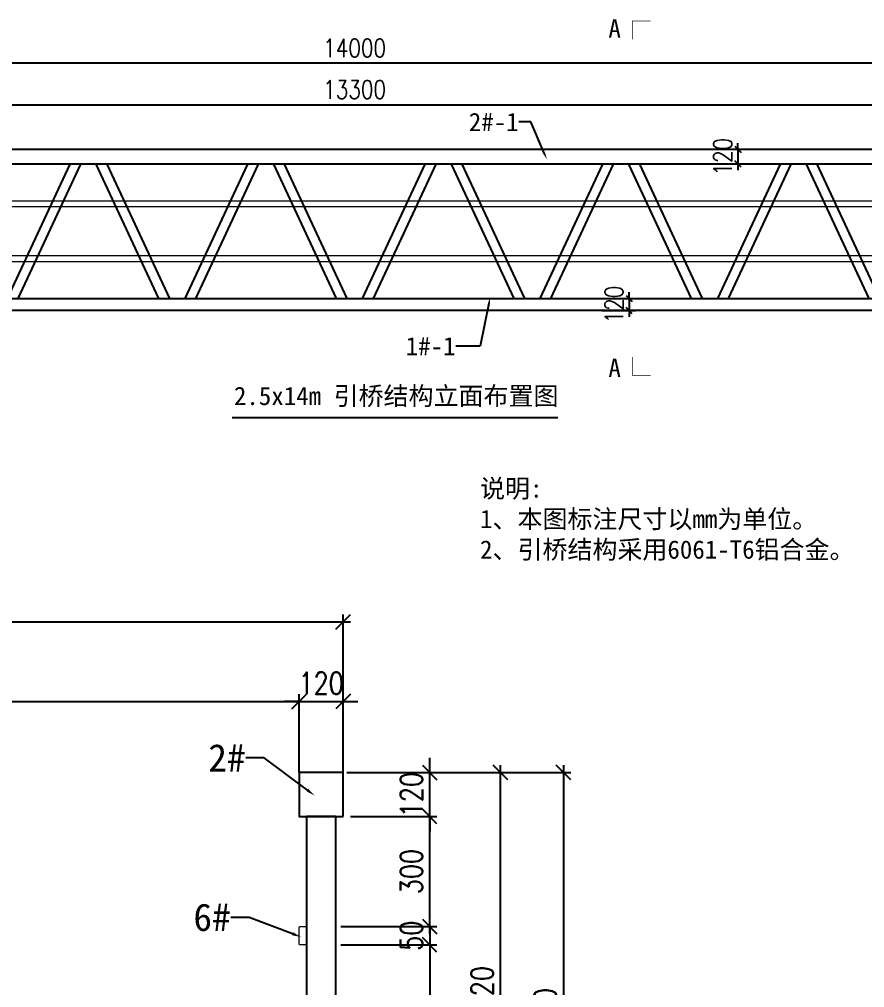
# Model space of a CAD drawing. Extents: x 8238 to 123366, y -35216 to 128109.
# Drawn here: x 44732 to 51654, y 40131 to 48056 of the extents above; entities that cross this region are included whole.
import ezdxf
from ezdxf import colors
from ezdxf.entities.mleader import LeaderData, LeaderLine
from ezdxf.math import Vec2, Vec3

# ---------------------------------------------------------------- set-up
doc = ezdxf.new("R2010")
doc.units = 0
doc.header["$LTSCALE"] = 1000
doc.header["$MEASUREMENT"] = 0
doc.layers.add('型材', color=7, linetype='Continuous', lineweight=15)
for name, color, linetype in [('打印图框', 255, 'Continuous'), ('文字', 7, 'Continuous'), ('标注', 9, 'Continuous'), ('连接端梁', 130, 'Continuous'), ('铝横梁', 220, 'Continuous'), ('铝通', 4, 'Continuous')]:
    doc.layers.add(name, color=color, linetype=linetype)
doc.styles.add('Arial', font='')
doc.styles.add('HZTXT', font='txtw.shx', dxfattribs={"width": 0.8, "bigfont": 'hztxtw.shx'})
doc.styles.get('Arial').set_extended_font_data('STXihei')
doc.dimstyles.new('DIM-40-SC0.5', dxfattribs={"dimscale": 40, "dimtxt": 3, "dimasz": 2, "dimexe": 1, "dimexo": 1, "dimgap": 1, "dimtad": 1, "dimdec": 1, "dimlfac": 0.5, "dimdsep": 46, "dimtxsty": 'HZTXT', "dimblk": 'OBLIQUE', "dimcen": 0, "dimdle": 1, "dimclrd": 9, "dimclre": 9, "dimclrt": 2, "dimadec": 1, "dimazin": 0, "dimtfac": 1, "dimtdec": 1, "dimtix": 1, "dimtmove": 2, "dimatfit": 3, "dimldrblk": 'OBLIQUE', "dimfxl": 10, "dimtolj": 1, "dimtzin": 0, "dimarcsym": 1})
doc.dimstyles.new('DIM-50', dxfattribs={"dimscale": 50, "dimtxt": 3, "dimasz": 1, "dimexe": 1, "dimexo": 1, "dimgap": 1, "dimtad": 1, "dimdec": 1, "dimdsep": 46, "dimtxsty": 'HZTXT', "dimblk": 'OBLIQUE', "dimblk1": 'ARCHTICK', "dimblk2": 'OBLIQUE', "dimcen": 0, "dimdle": 1, "dimclrd": 9, "dimclre": 9, "dimclrt": 2, "dimadec": 1, "dimazin": 0, "dimtfac": 1, "dimtdec": 1, "dimtix": 1, "dimtmove": 2, "dimatfit": 3, "dimldrblk": 'OBLIQUE', "dimfxl": 15, "dimtolj": 1, "dimtzin": 0, "dimarcsym": 1})

# ---------------------------------------------------------------- blocks, each defined once
blk = doc.blocks.new('_Oblique')
at = {"color": 0, "linetype": 'ByBlock', "lineweight": -2}
blk.add_line((-0.5, -0.5), (0.5, 0.5), dxfattribs=at)
blk = doc.blocks.new('*D385')
at = {"layer": 'Defpoints', "color": 0, "linetype": 'ByBlock', "transparency": 16777216}
for p in [(40477.8, 47696.3), (40477.8, 46971.8, 0), (54477.8, 46971.8, 0)]:
    blk.add_point(p, dxfattribs=at)
at = {"layer": '标注', "color": 9, "linetype": 'ByBlock', "lineweight": -2, "transparency": 16777216}
for p, q in [((40477.8, 47021.8), (40477.8, 47746.3)), ((54477.8, 47021.8), (54477.8, 47746.3)), ((54527.8, 47696.3), (40427.8, 47696.3))]:
    blk.add_line(p, q, dxfattribs=at)
at = {"layer": '标注', "color": 9, "linetype": 'ByBlock', "lineweight": -2, "transparency": 16777216, "xscale": 50, "yscale": 50, "zscale": 50, "rotation": 180}
blk.add_blockref('_Oblique', (40477.8, 47696.3), dxfattribs=at)
at = {"layer": '标注', "color": 9, "linetype": 'ByBlock', "lineweight": -2, "transparency": 16777216, "xscale": 50, "yscale": 50, "zscale": 50}
blk.add_blockref('_Oblique', (54477.8, 47696.3), dxfattribs=at)
at = {"layer": '标注', "color": 2, "linetype": 'ByBlock', "transparency": 16777216, "insert": (47477.8, 47821.3), "char_height": 150, "attachment_point": 5, "style": 'HZTXT'}
blk.add_mtext('\\A1;14000', dxfattribs=at)
blk = doc.blocks.new('_ArchTick')
at = {"color": 0, "linetype": 'ByBlock', "const_width": 0.4}
blk.add_lwpolyline([(-0.5, -0.5), (0.5, 0.5)], dxfattribs=at)
blk = doc.blocks.new('*D390')
at = {"layer": 'Defpoints', "color": 0, "linetype": 'ByBlock', "transparency": 16777216}
for p in [(49453.3, 45771.8, 0), (49453.3, 45671.8, 0), (49726.9, 45671.8)]:
    blk.add_point(p, dxfattribs=at)
at = {"layer": '标注', "color": 9, "linetype": 'ByBlock', "lineweight": -2, "transparency": 16777216}
for p, q in [((49726.9, 45771.8), (49726.9, 45821.8)), ((49503.3, 45771.8), (49776.9, 45771.8)), ((49726.9, 45771.8), (49726.9, 45671.8)), ((49503.3, 45671.8), (49776.9, 45671.8)), ((49726.9, 45671.8), (49726.9, 45621.8))]:
    blk.add_line(p, q, dxfattribs=at)
at = {"layer": '标注', "color": 9, "linetype": 'ByBlock', "lineweight": -2, "transparency": 16777216, "xscale": 50, "yscale": 50, "zscale": 50}
for p, rotation in [((49726.9, 45771.8), 270), ((49726.9, 45671.8), 90)]:
    blk.add_blockref('_Oblique', p, dxfattribs=dict(at, rotation=rotation))
at = {"layer": '标注', "color": 2, "linetype": 'ByBlock', "transparency": 16777216, "insert": (49601.9, 45721.8), "char_height": 150, "attachment_point": 5, "rotation": 90, "style": 'HZTXT'}
blk.add_mtext('\\A1;{\\Ftxtw,hztxtw|c134;120}', dxfattribs=at)
blk = doc.blocks.new('*D398')
at = {"layer": 'Defpoints', "color": 0, "linetype": 'ByBlock', "transparency": 16777216}
for p in [(50979.2, 46991.8, 0), (50617.2, 46871.8), (50979.2, 46871.8, 0)]:
    blk.add_point(p, dxfattribs=at)
at = {"layer": '标注', "color": 9, "linetype": 'ByBlock', "lineweight": -2, "transparency": 16777216}
for p, q in [((50617.2, 46991.8), (50617.2, 47041.8)), ((50929.2, 46991.8), (50567.2, 46991.8)), ((50617.2, 46991.8), (50617.2, 46871.8)), ((50929.2, 46871.8), (50567.2, 46871.8)), ((50617.2, 46871.8), (50617.2, 46821.8))]:
    blk.add_line(p, q, dxfattribs=at)
at = {"layer": '标注', "color": 9, "linetype": 'ByBlock', "lineweight": -2, "transparency": 16777216, "xscale": 50, "yscale": 50, "zscale": 50}
for p, rotation in [((50617.2, 46991.8), 270), ((50617.2, 46871.8), 90)]:
    blk.add_blockref('_Oblique', p, dxfattribs=dict(at, rotation=rotation))
at = {"layer": '标注', "color": 2, "linetype": 'ByBlock', "transparency": 16777216, "insert": (50492.2, 46931.8), "char_height": 150, "attachment_point": 5, "rotation": 90, "style": 'HZTXT'}
blk.add_mtext('\\A1;120', dxfattribs=at)
blk = doc.blocks.new('*D401')
at = {"layer": 'Defpoints', "color": 0, "linetype": 'ByBlock', "transparency": 16777216}
for p in [(54127.8, 47356.5), (40827.8, 46971.8, 0), (54127.8, 46971.8, 0)]:
    blk.add_point(p, dxfattribs=at)
at = {"layer": '标注', "color": 9, "linetype": 'ByBlock', "lineweight": -2, "transparency": 16777216}
for p, q in [((40827.8, 47021.8), (40827.8, 47406.5)), ((54127.8, 47021.8), (54127.8, 47406.5)), ((40777.8, 47356.5), (54177.8, 47356.5))]:
    blk.add_line(p, q, dxfattribs=at)
at = {"layer": '标注', "color": 9, "linetype": 'ByBlock', "lineweight": -2, "transparency": 16777216, "xscale": 50, "yscale": 50, "zscale": 50, "rotation": 180}
blk.add_blockref('_Oblique', (40827.8, 47356.5), dxfattribs=at)
at = {"layer": '标注', "color": 9, "linetype": 'ByBlock', "lineweight": -2, "transparency": 16777216, "xscale": 50, "yscale": 50, "zscale": 50}
blk.add_blockref('_Oblique', (54127.8, 47356.5), dxfattribs=at)
at = {"layer": '标注', "color": 2, "linetype": 'ByBlock', "transparency": 16777216, "insert": (47477.8, 47481.5), "char_height": 150, "attachment_point": 5, "style": 'HZTXT'}
blk.add_mtext('\\A1;13300', dxfattribs=at)
blk = doc.blocks.new('*U357')
at = {"layer": '铝横梁', "color": 6}
for points in [[(-664.3, 550), (-150.8, -550)], [(-576, 550), (-62.5, -550)], [(576, 550), (62.5, -550)], [(664.3, 550), (150.8, -550)]]:
    blk.add_lwpolyline(points, dxfattribs=at)
blk = doc.blocks.new('*U358')
at = {"layer": '标注', "color": 0, "linetype": 'ByBlock', "lineweight": -2, "transparency": 16777216}
for p in [(2908, 0), (4362, 0), (5816, 0), (7270, 0), (8724, 0), (10178, 0)]:
    blk.add_blockref('*U357', p, dxfattribs=at)
blk = doc.blocks.new('*D404')
at = {"layer": 'Defpoints', "color": 0, "transparency": 16777216}
for p in [(45439.6, 43591.7), (40919.6, 43163.8), (45439.6, 43163.8)]:
    blk.add_point(p, dxfattribs=at)
at = {"layer": '标注', "color": 9, "lineweight": -2, "transparency": 16777216}
for p, q in [((40879.6, 43591.7), (45479.6, 43591.7)), ((40919.6, 43203.8), (40919.6, 43631.7)), ((45439.6, 43203.8), (45439.6, 43631.7))]:
    blk.add_line(p, q, dxfattribs=at)
at = {"layer": '标注', "color": 9, "lineweight": -2, "transparency": 16777216, "xscale": 80, "yscale": 80, "zscale": 80, "rotation": 180}
blk.add_blockref('_Oblique', (40919.6, 43591.7), dxfattribs=at)
at = {"layer": '标注', "color": 9, "lineweight": -2, "transparency": 16777216, "xscale": 80, "yscale": 80, "zscale": 80}
blk.add_blockref('_Oblique', (45439.6, 43591.7), dxfattribs=at)
at = {"layer": '标注', "color": 2, "transparency": 16777216, "insert": (43179.6, 43691.7), "char_height": 120, "attachment_point": 5, "style": 'HZTXT'}
blk.add_mtext('\\A1;2260', dxfattribs=at)
blk = doc.blocks.new('*D405')
at = {"layer": 'Defpoints', "color": 0, "transparency": 16777216}
for p in [(45679.6, 43591.7), (45439.6, 43163.8, 0), (45679.6, 43145.8)]:
    blk.add_point(p, dxfattribs=at)
at = {"layer": '标注', "color": 9, "lineweight": -2, "transparency": 16777216}
for p, q in [((45439.6, 43591.7), (45359.6, 43591.7)), ((45439.6, 43203.8), (45439.6, 43631.7)), ((45439.6, 43591.7), (45679.6, 43591.7)), ((45679.6, 43185.8), (45679.6, 43631.7)), ((45679.6, 43591.7), (45759.6, 43591.7))]:
    blk.add_line(p, q, dxfattribs=at)
at = {"layer": '标注', "color": 9, "lineweight": -2, "transparency": 16777216, "xscale": 80, "yscale": 80, "zscale": 80}
blk.add_blockref('_Oblique', (45439.6, 43591.7), dxfattribs=at)
at = {"layer": '标注', "color": 9, "lineweight": -2, "transparency": 16777216, "xscale": 80, "yscale": 80, "zscale": 80, "rotation": 180}
blk.add_blockref('_Oblique', (45679.6, 43591.7), dxfattribs=at)
at = {"layer": '标注', "color": 2, "transparency": 16777216, "insert": (45559.6, 43691.7), "char_height": 120, "attachment_point": 5, "style": 'HZTXT'}
blk.add_mtext('\\A1;120', dxfattribs=at)
blk = doc.blocks.new('*D406')
at = {"layer": 'Defpoints', "color": 0, "transparency": 16777216}
for p in [(45679.6, 44026.3), (40679.6, 43163.8), (45679.6, 43163.8)]:
    blk.add_point(p, dxfattribs=at)
at = {"layer": '标注', "color": 9, "lineweight": -2, "transparency": 16777216}
for p, q in [((40679.6, 43203.8), (40679.6, 44066.3)), ((45679.6, 43203.8), (45679.6, 44066.3)), ((40639.6, 44026.3), (45719.6, 44026.3))]:
    blk.add_line(p, q, dxfattribs=at)
at = {"layer": '标注', "color": 9, "lineweight": -2, "transparency": 16777216, "xscale": 80, "yscale": 80, "zscale": 80, "rotation": 180}
blk.add_blockref('_Oblique', (40679.6, 44026.3), dxfattribs=at)
at = {"layer": '标注', "color": 9, "lineweight": -2, "transparency": 16777216, "xscale": 80, "yscale": 80, "zscale": 80}
blk.add_blockref('_Oblique', (45679.6, 44026.3), dxfattribs=at)
at = {"layer": '标注', "color": 2, "transparency": 16777216, "insert": (43179.6, 44126.3), "char_height": 120, "attachment_point": 5, "style": 'HZTXT'}
blk.add_mtext('\\A1;2500', dxfattribs=at)
blk = doc.blocks.new('*D408')
at = {"layer": 'Defpoints', "color": 0, "transparency": 16777216}
for p in [(45659.5, 43203.8, 0), (46538.1, 43203.8), (45659.5, 40763.8)]:
    blk.add_point(p, dxfattribs=at)
at = {"layer": '标注', "color": 9, "lineweight": -2, "transparency": 16777216}
for p, q in [((46538.1, 40723.8), (46538.1, 43243.8)), ((45699.5, 43203.8), (46578.1, 43203.8)), ((45699.5, 40763.8), (46578.1, 40763.8))]:
    blk.add_line(p, q, dxfattribs=at)
at = {"layer": '标注', "color": 9, "lineweight": -2, "transparency": 16777216, "xscale": 80, "yscale": 80, "zscale": 80}
for p, rotation in [((46538.1, 43203.8), 90), ((46538.1, 40763.8), 270)]:
    blk.add_blockref('_Oblique', p, dxfattribs=dict(at, rotation=rotation))
at = {"layer": '标注', "color": 2, "transparency": 16777216, "insert": (46438.1, 41983.8), "char_height": 120, "attachment_point": 5, "rotation": 90, "style": 'HZTXT'}
blk.add_mtext('\\A1;1220', dxfattribs=at)
blk = doc.blocks.new('*D409')
at = {"layer": 'Defpoints', "color": 0, "transparency": 16777216}
for p in [(45659.5, 43203.8, 0), (45659.5, 40523.8, 0), (46883.2, 40523.8)]:
    blk.add_point(p, dxfattribs=at)
at = {"layer": '标注', "color": 9, "lineweight": -2, "transparency": 16777216}
for p, q in [((46883.2, 43243.8), (46883.2, 40483.8)), ((45699.5, 43203.8), (46923.2, 43203.8)), ((45699.5, 40523.8), (46923.2, 40523.8))]:
    blk.add_line(p, q, dxfattribs=at)
at = {"layer": '标注', "color": 9, "lineweight": -2, "transparency": 16777216, "xscale": 80, "yscale": 80, "zscale": 80}
for p, rotation in [((46883.2, 43203.8), 90), ((46883.2, 40523.8), 270)]:
    blk.add_blockref('_Oblique', p, dxfattribs=dict(at, rotation=rotation))
at = {"layer": '标注', "color": 2, "transparency": 16777216, "insert": (46783.2, 41863.8), "char_height": 120, "attachment_point": 5, "rotation": 90, "style": 'HZTXT'}
blk.add_mtext('\\A1;1340', dxfattribs=at)
blk = doc.blocks.new('*D379')
at = {"layer": 'Defpoints', "color": 0, "transparency": 16777216}
for p in [(45679.6, 43203.8, 0), (46151.9, 43203.8), (45679.6, 42963.8, 0)]:
    blk.add_point(p, dxfattribs=at)
at = {"layer": '标注', "color": 9, "lineweight": -2, "transparency": 16777216}
for p, q in [((46151.9, 43203.8), (46151.9, 43283.8)), ((45719.6, 43203.8), (46191.9, 43203.8)), ((46151.9, 42963.8), (46151.9, 43203.8)), ((45719.6, 42963.8), (46191.9, 42963.8)), ((46151.9, 42963.8), (46151.9, 42883.8))]:
    blk.add_line(p, q, dxfattribs=at)
at = {"layer": '标注', "color": 9, "lineweight": -2, "transparency": 16777216, "xscale": 80, "yscale": 80, "zscale": 80}
for p, rotation in [((46151.9, 43203.8), 270), ((46151.9, 42963.8), 90)]:
    blk.add_blockref('_Oblique', p, dxfattribs=dict(at, rotation=rotation))
at = {"layer": '标注', "color": 2, "transparency": 16777216, "insert": (46051.9, 43083.8), "char_height": 120, "attachment_point": 5, "rotation": 90, "style": 'HZTXT'}
blk.add_mtext('\\A1;120', dxfattribs=at)
blk = doc.blocks.new('*D380')
at = {"layer": 'Defpoints', "color": 0, "transparency": 16777216}
for p in [(45679.6, 42963.8), (46151.9, 42963.8), (45627.6, 42363.8)]:
    blk.add_point(p, dxfattribs=at)
at = {"layer": '标注', "color": 9, "lineweight": -2, "transparency": 16777216}
for p, q in [((45719.6, 42963.8), (46191.9, 42963.8)), ((46151.9, 42323.8), (46151.9, 43003.8)), ((45667.6, 42363.8), (46191.9, 42363.8))]:
    blk.add_line(p, q, dxfattribs=at)
at = {"layer": '标注', "color": 9, "lineweight": -2, "transparency": 16777216, "xscale": 80, "yscale": 80, "zscale": 80}
for p, rotation in [((46151.9, 42963.8), 90), ((46151.9, 42363.8), 270)]:
    blk.add_blockref('_Oblique', p, dxfattribs=dict(at, rotation=rotation))
at = {"layer": '标注', "color": 2, "transparency": 16777216, "insert": (46051.9, 42663.8), "char_height": 120, "attachment_point": 5, "rotation": 90, "style": 'HZTXT'}
blk.add_mtext('\\A1;300', dxfattribs=at)
blk = doc.blocks.new('*D382')
at = {"layer": 'Defpoints', "color": 0, "transparency": 16777216}
for p in [(45627.6, 42363.8), (45627.6, 42263.8), (46151.9, 42263.8)]:
    blk.add_point(p, dxfattribs=at)
at = {"layer": '标注', "color": 9, "lineweight": -2, "transparency": 16777216}
for p, q in [((46151.9, 42363.8), (46151.9, 42443.8)), ((45667.6, 42363.8), (46191.9, 42363.8)), ((46151.9, 42363.8), (46151.9, 42263.8)), ((45667.6, 42263.8), (46191.9, 42263.8)), ((46151.9, 42263.8), (46151.9, 42183.8))]:
    blk.add_line(p, q, dxfattribs=at)
at = {"layer": '标注', "color": 9, "lineweight": -2, "transparency": 16777216, "xscale": 80, "yscale": 80, "zscale": 80}
for p, rotation in [((46151.9, 42363.8), 270), ((46151.9, 42263.8), 90)]:
    blk.add_blockref('_Oblique', p, dxfattribs=dict(at, rotation=rotation))
at = {"layer": '标注', "color": 2, "transparency": 16777216, "insert": (46051.9, 42313.8), "char_height": 120, "attachment_point": 5, "rotation": 90, "style": 'HZTXT'}
blk.add_mtext('\\A1;50', dxfattribs=at)
blk = doc.blocks.new('*D384')
at = {"layer": 'Defpoints', "color": 0, "transparency": 16777216}
for p in [(45627.6, 42263.8), (45627.6, 41463.8, 0), (46151.9, 41463.8)]:
    blk.add_point(p, dxfattribs=at)
at = {"layer": '标注', "color": 9, "lineweight": -2, "transparency": 16777216}
for p, q in [((46151.9, 42303.8), (46151.9, 41423.8)), ((45667.6, 42263.8), (46191.9, 42263.8)), ((45667.6, 41463.8), (46191.9, 41463.8))]:
    blk.add_line(p, q, dxfattribs=at)
at = {"layer": '标注', "color": 9, "lineweight": -2, "transparency": 16777216, "xscale": 80, "yscale": 80, "zscale": 80}
for p, rotation in [((46151.9, 42263.8), 90), ((46151.9, 41463.8), 270)]:
    blk.add_blockref('_Oblique', p, dxfattribs=dict(at, rotation=rotation))
at = {"layer": '标注', "color": 2, "transparency": 16777216, "insert": (46051.9, 41863.8), "char_height": 120, "attachment_point": 5, "rotation": 90, "style": 'HZTXT'}
blk.add_mtext('\\A1;400', dxfattribs=at)
blk = doc.blocks.new('asfsdfsdfgf')
at = {"layer": '型材', "elevation": 0}
blk.add_lwpolyline([(45444.58, 42263.77, -0.4142136), (45439.58, 42268.77), (45439.58, 42358.77, -0.4142136), (45444.58, 42363.77), (45474.58, 42363.77, -0.4142136), (45479.58, 42358.77), (45479.58, 42268.77, -0.4142136), (45474.58, 42263.77)], format="xyb", close=True, dxfattribs=at)
at = {"layer": '铝横梁', "color": 6, "elevation": 0}
blk.add_lwpolyline([(45639.58, 42963.8), (45479.58, 42963.8), (45479.58, 40763.81), (45639.58, 40763.81)], close=True, dxfattribs=at)
at = {"layer": '铝通', "elevation": 0}
blk.add_lwpolyline([(45679.58, 42963.8), (45679.58, 43203.8), (45439.58, 43203.8), (45439.58, 42963.8), (45679.58, 42963.8)], dxfattribs=at)
at = {"layer": '标注'}
for base, p1, p2, picture, middle in [((45679.58, 44026.25, 0), (40679.55, 43163.8, 0), (45679.58, 43163.8, 0), '*D406', (43179.56, 44126.25, 0)), ((45439.58, 43591.72, 0), (40919.55, 43163.8, 0), (45439.58, 43163.8, 0), '*D404', (43179.56, 43691.72, 0)), ((45679.58, 43591.72, 0), (45439.58, 43163.8, 0), (45679.58, 43145.8, 0), '*D405', (45559.58, 43691.72, 0))]:
    dim = blk.add_linear_dim(base=base, p1=p1, p2=p2, dimstyle='DIM-40-SC0.5', dxfattribs=at)
    dim.commit()
    dim.dimension.update_dxf_attribs({"geometry": picture, "text_midpoint": middle})
for base, p1, p2, picture, middle in [((46151.87, 43203.8, 0), (45679.58, 42963.8, 0), (45679.58, 43203.8, 0), '*D379', (46051.87, 43083.8, 0)), ((46538.06, 43203.8, 0), (45659.47, 40763.81, 0), (45659.47, 43203.8, 0), '*D408', (46438.06, 41983.8, 0)), ((46883.23, 40523.81, 0), (45659.47, 43203.8, 0), (45659.47, 40523.81, 0), '*D409', (46783.23, 41863.8, 0)), ((46151.87, 42963.8, 0), (45627.58, 42363.77, 0), (45679.58, 42963.8, 0), '*D380', (46051.87, 42663.79, 0)), ((46151.87, 42263.77, 0), (45627.58, 42363.77, 0), (45627.58, 42263.77, 0), '*D382', (46051.87, 42313.77, 0)), ((46151.87, 41463.77, 0), (45627.58, 42263.77, 0), (45627.58, 41463.77, 0), '*D384', (46051.87, 41863.77, 0))]:
    dim = blk.add_linear_dim(base=base, p1=p1, p2=p2, angle=90, dimstyle='DIM-40-SC0.5', dxfattribs=at)
    dim.commit()
    dim.dimension.update_dxf_attribs({"geometry": picture, "text_midpoint": middle})
at = {"layer": '标注', "color": 6}
ml = blk.add_multileader_mtext('Standard', dxfattribs=at)
ml.set_content('2#', color=6, style='Arial')
ml.set_leader_properties(color=9)
ml.build(insert=Vec2(0, 0))
ml.multileader.update_dxf_attribs({"dogleg_length": 100, "arrow_head_size": 50})
ctx = ml.context
ctx.base_point, ctx.char_height, ctx.arrow_head_size, ctx.landing_gap_size, ctx.plane_origin = Vec3(44896.36, 43284.85, 0), 150, 50, 1, Vec3(44248.36, 43748.58, 0)
ctx.text_align_type = 2
notes = []
notes.append((ctx, [(0, (1, 1, 0), (45248.36, 43284.85, 0), (-1, 0), 100, [(0, [(45524.25, 43078.72, 0)], 0, [])])]))
ctx.mtext.insert, ctx.mtext.alignment, ctx.mtext.flow_direction = Vec3(45147.36, 43359.85, 0), 3, 5
ml = blk.add_multileader_mtext('Standard', dxfattribs=at)
ml.set_content('6#', color=6, style='Arial')
ml.set_leader_properties(color=9)
ml.build(insert=Vec2(0, 0))
ml.multileader.update_dxf_attribs({"dogleg_length": 100, "arrow_head_size": 50})
ctx = ml.context
ctx.base_point, ctx.char_height, ctx.arrow_head_size, ctx.landing_gap_size, ctx.plane_origin = Vec3(44815.03, 42413.14, 0), 150, 50, 1, Vec3(45727.58, 43679.75, 0)
ctx.text_align_type = 2
notes.append((ctx, [(1, (1, 1, 0), (45167.03, 42413.14, 0), (-1, 0), 100, [(0, [(45450.52, 42306.74, 0)], 0, [])])]))
ctx.mtext.insert, ctx.mtext.alignment, ctx.mtext.flow_direction = Vec3(45066.03, 42489.94, 0), 3, 5
for ctx, leaders in notes:
    for number, flags, end, landing, length, lines in leaders:
        leader = LeaderData()
        leader.index, (leader.has_last_leader_line, leader.has_dogleg_vector, leader.attachment_direction) = number, flags
        leader.last_leader_point, leader.dogleg_vector, leader.dogleg_length = Vec3(end), Vec3(landing), length
        for number, points, colour, breaks in lines:
            line = LeaderLine()
            line.index, line.vertices, line.color, line.breaks = number, Vec3.list(points), colors.encode_raw_color(colour), breaks
            leader.lines.append(line)
        ctx.leaders.append(leader)

msp = doc.modelspace()

# ---------------------------------------------------------------- linework, layer by layer
at = {"elevation": 0}
for points, const_width in [([(49751.78, 47893.24), (49751.78, 48043.24), (49901.78, 48043.24)], 5), ([(49751.78, 45291.25), (49751.78, 45141.25), (49901.78, 45141.25)], 5), ([(46473.48, 44795.56), (49142.66, 44795.56)], 15)]:
    msp.add_lwpolyline(points, dxfattribs=dict(at, const_width=const_width))
at = {"layer": '型材'}
for points in [[(40577.78, 46571.82), (54377.78, 46571.82), (54377.78, 46521.82), (40577.78, 46521.82)], [(40577.78, 46121.82), (54377.78, 46121.82), (54377.78, 46071.82), (40577.78, 46071.82)]]:
    msp.add_lwpolyline(points, close=True, dxfattribs=at)
at = {"layer": '铝通', "color": 4}
for points in [[(54497.78, 45771.81), (54497.78, 46630.1), (54136.06, 46991.81), (40819.49, 46991.81), (40457.78, 46630.1), (40457.78, 45771.81)], [(54377.78, 45771.81), (54377.78, 46580.39), (54086.36, 46871.81), (40869.2, 46871.81), (40577.78, 46580.39), (40577.78, 45771.81)], [(40477.78, 45771.81), (54477.78, 45771.81), (54477.78, 45671.81), (40477.78, 45671.81), (40477.78, 45771.81)]]:
    msp.add_lwpolyline(points, dxfattribs=at)

# ---------------------------------------------------------------- block references
at = {"layer": '标注', "color": 4, "linetype": 'ByBlock'}
msp.add_blockref('*U358', (41661.83, 46321.81), dxfattribs=at)
at = {"layer": '连接端梁', "color": 0, "xscale": 1.5, "yscale": 1.5, "zscale": 1.5}
msp.add_blockref('asfsdfsdfgf', (-21135.49, -22915.38), dxfattribs=at)

# ---------------------------------------------------------------- texts
at = {"char_height": 150, "style": 'Arial'}
for insert, attachment_point in [((49556.04, 48055.89, 0), 1), ((49556.04, 45128.6, 0), 7)]:
    msp.add_mtext_dynamic_manual_height_columns('A', width=409.0995, gutter_width=12.5, heights=[0], dxfattribs=dict(at, insert=insert, attachment_point=attachment_point))
at = {"layer": '打印图框', "color": 6, "insert": (46489.26, 45048.83, 0), "char_height": 150, "attachment_point": 1, "style": 'Arial'}
msp.add_mtext_dynamic_manual_height_columns('2.5x14m 引桥结构立面布置图', width=3066.7733, gutter_width=12.5, heights=[0], dxfattribs=at)
at = {"layer": '文字', "color": 0, "insert": (50289.3, 43957.81, 0), "char_height": 150, "attachment_point": 5, "style": 'Arial'}
msp.add_mtext_dynamic_manual_height_columns('\\pxql;说明:\\P1、本图标注尺寸以mm为单位。\\P2、引桥结构采用6061-T6铝合金。', width=3568.7865, gutter_width=12.5, heights=[0], dxfattribs=at)

# ---------------------------------------------------------------- dimensions: what is measured, and where the dimension line sits
at = {"layer": '标注', "color": 4, "linetype": 'ByBlock'}
dim = msp.add_aligned_dim(p1=(54477.78, 46971.81), p2=(40477.78, 46971.81), distance=-724.49, dimstyle='DIM-50', dxfattribs=at)
dim.commit()
dim.dimension.update_dxf_attribs({"geometry": '*D385', "text_midpoint": (47477.78, 47821.31, 0)})
for base, p1, p2, angle, picture, middle in [((54127.78, 47356.49, 0), (40827.78, 46971.81), (54127.78, 46971.81), 180, '*D401', (47477.78, 47481.49, 0)), ((50617.24, 46871.81, 0), (50979.25, 46991.81), (50979.25, 46871.81), 90, '*D398', (50492.24, 46931.81, 0))]:
    dim = msp.add_linear_dim(base=base, p1=p1, p2=p2, angle=angle, dimstyle='DIM-50', dxfattribs=at)
    dim.commit()
    dim.dimension.update_dxf_attribs({"geometry": picture, "text_midpoint": middle})
dim = msp.add_linear_dim(base=(49726.93, 45671.81, 0), p1=(49453.28, 45771.81), p2=(49453.28, 45671.81), angle=90, text='{\\Ftxtw,hztxtw|c134;120}', dimstyle='DIM-50', dxfattribs=at)
dim.commit()
dim.dimension.update_dxf_attribs({"geometry": '*D390', "text_midpoint": (49601.93, 45721.81, 0)})

# ---------------------------------------------------------------- leaders
at = {"layer": '标注', "color": 6}
ml = msp.add_multileader_mtext('Standard', dxfattribs=at)
ml.set_content('2#-1', color=6, style='Arial')
ml.set_leader_properties(color=9)
ml.build(insert=Vec2(0, 0))
ml.multileader.update_dxf_attribs({"dogleg_length": 100, "arrow_head_size": 50})
ctx = ml.context
ctx.base_point, ctx.char_height, ctx.arrow_head_size, ctx.landing_gap_size, ctx.plane_origin = Vec3(48319.92, 47215.92), 150, 50, 1, Vec3(48963, 47807.15)
ctx.text_align_type = 2
notes = []
notes.append((ctx, [(0, (1, 1, 0), (48921.92, 47215.92), (-1, 0), 100, [(0, [(49051.81, 46909.95)], 0, [])])]))
ctx.mtext.insert, ctx.mtext.width, ctx.mtext.alignment, ctx.mtext.flow_direction = Vec3(48820.92, 47290.92), 150, 3, 5
ml = msp.add_multileader_mtext('Standard', dxfattribs=at)
ml.set_content('1#-1', color=6, style='Arial')
ml.set_leader_properties(color=9)
ml.build(insert=Vec2(0, 0))
ml.multileader.update_dxf_attribs({"dogleg_length": 200, "arrow_head_size": 50})
ctx = ml.context
ctx.base_point, ctx.char_height, ctx.arrow_head_size, ctx.landing_gap_size, ctx.plane_origin = Vec3(47831.85, 45381.2), 150, 50, 1, Vec3(48685.53, 45932.14)
ctx.text_align_type = 2
notes.append((ctx, [(1, (1, 1, 0), (48505.27, 45381.2), (-1, 0), 200, [(0, [(48587.43, 45779.64)], 0, [])])]))
ctx.mtext.insert, ctx.mtext.alignment, ctx.mtext.flow_direction = Vec3(48304.27, 45456.2), 3, 5
for ctx, leaders in notes:
    for number, flags, end, landing, length, lines in leaders:
        leader = LeaderData()
        leader.index, (leader.has_last_leader_line, leader.has_dogleg_vector, leader.attachment_direction) = number, flags
        leader.last_leader_point, leader.dogleg_vector, leader.dogleg_length = Vec3(end), Vec3(landing), length
        for number, points, colour, breaks in lines:
            line = LeaderLine()
            line.index, line.vertices, line.color, line.breaks = number, Vec3.list(points), colors.encode_raw_color(colour), breaks
            leader.lines.append(line)
        ctx.leaders.append(leader)

doc.saveas('drawing.dxf')
